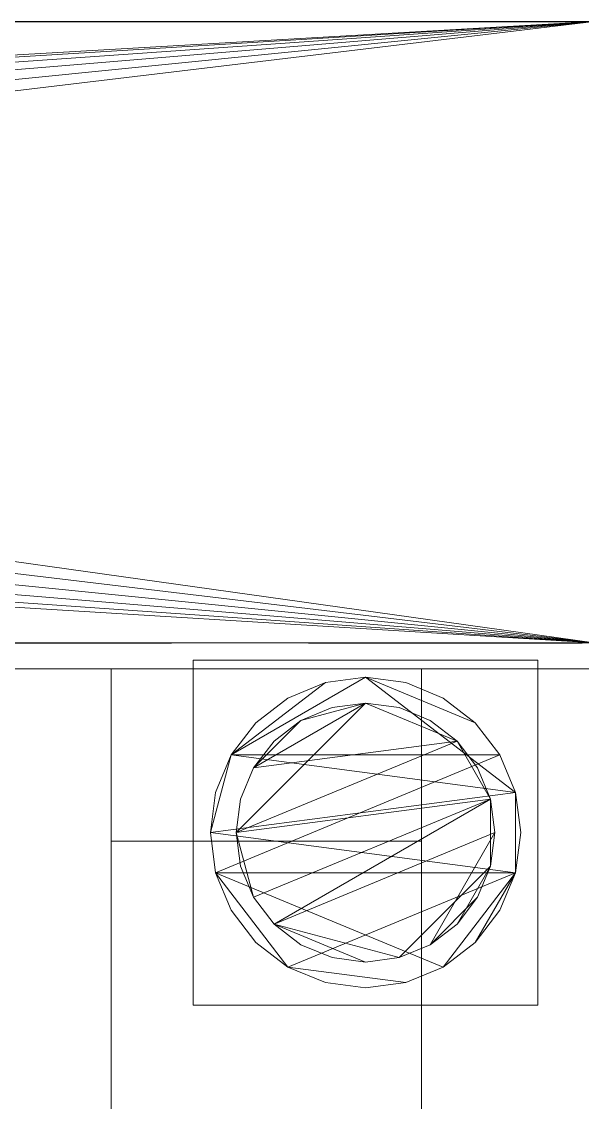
# Model space of a CAD drawing. Extents: x -225 to 1905, y -1183 to 75.
# Drawn here: x 1610.6 to 1675.7, y -130.3 to -5 of the extents above; entities that cross this region are included whole.
import ezdxf

# ---------------------------------------------------------------- set-up
doc = ezdxf.new("R2010")
doc.units = 0
doc.linetypes.add('NASCOSTA', pattern=[9.525, 6.35, -3.175])
for name, color, linetype in [('IQ_200_2D', 1, 'Continuous'), ('IQ_200_3D', 1, 'Continuous'), ('IQ_204_2D', 7, 'Continuous'), ('IQ_204_3D', 7, 'Continuous')]:
    doc.layers.add(name, color=color, linetype=linetype)

# ---------------------------------------------------------------- blocks, each defined once
blk = doc.blocks.new('NMPWDRE5_INT')
at = {"layer": 'IQ_200_2D'}
blk.add_line((0, -5), (560, -5), dxfattribs=at)
at = {"layer": 'IQ_204_2D', "linetype": 'NASCOSTA', "ltscale": 5}
blk.add_line((0, -77), (560, -77), dxfattribs=at)
at = {"layer": 'IQ_200_3D', "lineweight": 9}
mesh = blk.add_polyface(dxfattribs=at)
corners = [(560, -737, 1493), (0, -737, 1493), (0, -5, 1493), (560, -5, 1493)]
mesh.append_faces([[corners[k] for k in face] for face in [(0, 1, 2, 3)]])
mesh = blk.add_polyface(dxfattribs=at)
corners = [(560, -5, 1493), (0, -5, 1493), (0, -5, 1785), (560, -5, 1785)]
mesh.append_faces([[corners[k] for k in face] for face in [(0, 1, 2, 3)]])
mesh = blk.add_polyface(dxfattribs=at)
corners = [(560, -5, 1785), (0, -5, 1785), (0, -737, 1785), (560, -737, 1785)]
mesh.append_faces([[corners[k] for k in face] for face in [(0, 1, 2, 3)]])
mesh = blk.add_polyface(dxfattribs=at)
corners = [(3, -5, 1493), (557, -5, 1493), (557, -5, 188), (3, -5, 188)]
mesh.append_faces([[corners[k] for k in face] for face in [(0, 1, 2, 3)]])
mesh = blk.add_polyface(dxfattribs=at)
corners = [(3, -737, 1493), (557, -737, 1493), (557, -5, 1493), (3, -5, 1493)]
mesh.append_faces([[corners[k] for k in face] for face in [(0, 1, 2, 3)]])
mesh = blk.add_polyface(dxfattribs=at)
corners = [(3, -77, 188), (3, -5, 188), (557, -5, 188), (557, -77, 188), (300, -41, 188), (299.32, -35.82, 188), (297.32, -31, 188), (294.14, -26.86, 188), (290, -23.68, 188), (285.18, -21.68, 188), (280, -21, 188), (274.82, -21.68, 188), (270, -23.68, 188), (265.86, -26.86, 188), (262.68, -31, 188), (260.68, -35.82, 188), (260, -41, 188), (260.68, -46.18, 188), (262.68, -51, 188), (265.86, -55.14, 188), (270, -58.32, 188), (274.82, -60.32, 188), (280, -61, 188), (285.18, -60.32, 188), (290, -58.32, 188), (294.14, -55.14, 188), (297.32, -51, 188), (299.32, -46.18, 188)]
mesh.append_faces([[corners[k] for k in face] for face in [(26, 3, 25), (18, 0, 17), (13, 1, 12)]], dxfattribs={"vtx0": -1, "vtx1": -1})
mesh.append_faces([[corners[k] for k in face] for face in [(3, 26, 27), (3, 27, 4), (2, 5, 6), (2, 9, 10), (0, 18, 19), (1, 13, 14)]], dxfattribs={"vtx0": -1, "vtx2": -1})
mesh.append_faces([[corners[k] for k in face] for face in [(24, 25, 3), (23, 24, 3), (6, 7, 2), (8, 9, 2), (7, 8, 2), (20, 21, 0), (19, 20, 0), (21, 22, 0), (11, 12, 1), (14, 15, 1), (15, 16, 1)]], dxfattribs={"vtx1": -1, "vtx2": -1})
mesh.append_faces([[corners[k] for k in face] for face in [(22, 23, 3, 0), (4, 5, 2, 3), (16, 17, 0, 1), (10, 11, 1, 2)]], dxfattribs={"vtx1": -1, "vtx3": -1})
mesh = blk.add_polyface(dxfattribs=at)
corners = [(3, -77, 150), (557, -77, 150), (557, -737, 150), (3, -737, 150)]
mesh.append_faces([[corners[k] for k in face] for face in [(0, 1, 2, 3)]])
mesh = blk.add_polyface(dxfattribs=at)
corners = [(3, -77, 188), (557, -77, 188), (557, -77, 150), (3, -77, 150)]
mesh.append_faces([[corners[k] for k in face] for face in [(0, 1, 2, 3)]])
mesh = blk.add_polyface(dxfattribs=at)
corners = [(3, -720, 710), (557, -720, 710), (557, -80, 710), (3, -80, 710)]
mesh.append_faces([[corners[k] for k in face] for face in [(0, 1, 2, 3)]])
mesh = blk.add_polyface(dxfattribs=at)
corners = [(3, -80, 1443), (557, -80, 1443), (557, -720, 1443), (3, -720, 1443)]
mesh.append_faces([[corners[k] for k in face] for face in [(0, 1, 2, 3)]])
mesh = blk.add_polyface(dxfattribs=at)
corners = [(3, -80, 710), (557, -80, 710), (557, -80, 1443), (3, -80, 1443)]
mesh.append_faces([[corners[k] for k in face] for face in [(0, 1, 2, 3)]])
at = {"layer": 'IQ_204_3D', "lineweight": 9}
mesh = blk.add_polyface(dxfattribs=at)
corners = [(501, -720, 956.99), (501, -671.94, 929.24), (501, -671.94, 928.4), (501, -674.53, 928.06), (501, -676.94, 927.06), (501, -679.02, 925.47), (501, -680.61, 923.4), (501, -681.6, 920.99), (501, -681.94, 918.4), (501, -681.6, 915.81), (501, -680.61, 913.4), (501, -679.02, 911.33), (501, -676.94, 909.74), (501, -674.53, 908.74), (501, -671.94, 908.4), (501, -671.94, 907.55), (501, -720, 879.81), (501, -100, 956.99), (501, -80, 956.99), (501, -80, 879.81), (501, -100, 879.81), (501, -148.06, 907.55), (501, -148.06, 908.4), (501, -145.47, 908.74), (501, -143.06, 909.74), (501, -140.98, 911.33), (501, -139.39, 913.4), (501, -138.4, 915.81), (501, -138.06, 918.4), (501, -138.4, 920.99), (501, -139.39, 923.4), (501, -140.98, 925.47), (501, -143.06, 927.06), (501, -145.47, 928.06), (501, -148.06, 928.4), (501, -148.06, 929.24)]
mesh.append_faces([[corners[k] for k in face] for face in [(20, 17, 18, 19)]], dxfattribs={"vtx0": -1})
mesh.append_faces([[corners[k] for k in face] for face in [(6, 0, 5), (13, 16, 12), (31, 17, 30), (28, 20, 27), (27, 20, 26), (26, 20, 25), (24, 20, 23)]], dxfattribs={"vtx0": -1, "vtx1": -1})
mesh.append_faces([[corners[k] for k in face] for face in [(0, 6, 7), (0, 3, 4), (8, 16, 0, 7), (16, 9, 10)]], dxfattribs={"vtx0": -1, "vtx2": -1})
mesh.append_faces([[corners[k] for k in face] for face in [(4, 5, 0), (8, 9, 16), (11, 12, 16), (10, 11, 16), (32, 33, 17), (31, 32, 17), (29, 30, 17), (24, 25, 20)]], dxfattribs={"vtx1": -1, "vtx2": -1})
mesh.append_faces([[corners[k] for k in face] for face in [(28, 29, 17, 20)]], dxfattribs={"vtx1": -1, "vtx2": -1, "vtx3": -1})
mesh.append_faces([[corners[k] for k in face] for face in [(1, 2, 3, 0), (21, 22, 23, 20)]], dxfattribs={"vtx2": -1})
mesh.append_faces([[corners[k] for k in face] for face in [(13, 14, 15, 16), (33, 34, 35, 17)]], dxfattribs={"vtx3": -1})
mesh = blk.add_polyface(dxfattribs=at)
corners = [(501, -100, 956.99), (537, -100, 956.99), (537, -80, 956.99), (501, -80, 956.99)]
mesh.append_faces([[corners[k] for k in face] for face in [(0, 1, 2, 3)]])
mesh = blk.add_polyface(dxfattribs=at)
corners = [(501, -80, 956.99), (537, -80, 956.99), (537, -80, 879.81), (501, -80, 879.81)]
mesh.append_faces([[corners[k] for k in face] for face in [(0, 1, 2, 3)]])
mesh = blk.add_polyface(dxfattribs=at)
corners = [(501, -80, 879.81), (537, -80, 879.81), (537, -100, 879.81), (501, -100, 879.81)]
mesh.append_faces([[corners[k] for k in face] for face in [(0, 1, 2, 3)]])
mesh = blk.add_polyface(dxfattribs=at)
corners = [(510.5, -79, 150), (510.5, -119, 150), (550.5, -119, 150), (550.5, -79, 150)]
mesh.append_faces([[corners[k] for k in face] for face in [(0, 1, 2, 3)]])
mesh = blk.add_polyface(dxfattribs=at)
corners = [(550.5, -119, 60), (510.5, -119, 60), (510.5, -79, 60), (550.5, -79, 60)]
mesh.append_faces([[corners[k] for k in face] for face in [(0, 1, 2, 3)]])
mesh = blk.add_polyface(dxfattribs=at)
corners = [(550.5, -79, 150), (550.5, -79, 60), (510.5, -79, 60), (510.5, -79, 150)]
mesh.append_faces([[corners[k] for k in face] for face in [(0, 1, 2, 3)]])
mesh = blk.add_polyface(dxfattribs=at)
corners = [(510.5, -79, 150), (510.5, -79, 60), (510.5, -119, 60), (510.5, -119, 150)]
mesh.append_faces([[corners[k] for k in face] for face in [(0, 1, 2, 3)]])
mesh = blk.add_polyface(dxfattribs=at)
corners = [(537, -720, 956.99), (537, -720, 879.81), (537, -671.94, 907.55), (537, -671.94, 908.4), (537, -669.72, 908.65), (537, -667.6, 909.39), (537, -665.71, 910.58), (537, -664.13, 912.16), (537, -662.94, 914.06), (537, -662.2, 916.17), (537, -661.94, 918.4), (537, -662.29, 920.99), (537, -663.28, 923.4), (537, -664.87, 925.47), (537, -666.94, 927.06), (537, -669.36, 928.06), (537, -671.94, 928.4), (537, -671.94, 929.24), (537, -100, 956.99), (537, -148.06, 929.24), (537, -148.06, 928.4), (537, -150.28, 928.15), (537, -152.4, 927.41), (537, -154.29, 926.22), (537, -155.87, 924.63), (537, -157.06, 922.74), (537, -157.8, 920.63), (537, -158.06, 918.4), (537, -157.71, 915.81), (537, -156.72, 913.4), (537, -155.13, 911.33), (537, -153.06, 909.74), (537, -150.64, 908.74), (537, -148.06, 908.4), (537, -148.06, 907.55), (537, -100, 879.81), (537, -80, 879.81), (537, -80, 956.99)]
mesh.append_faces([[corners[k] for k in face] for face in [(12, 8, 11)]], dxfattribs={"vtx0": -1, "vtx1": -1})
mesh.append_faces([[corners[k] for k in face] for face in [(5, 14, 15, 4), (4, 15, 16, 3), (31, 22, 23, 30), (32, 21, 22, 31), (33, 20, 21, 32)]], dxfattribs={"vtx0": -1, "vtx2": -1})
mesh.append_faces([[corners[k] for k in face] for face in [(37, 18, 35, 36), (27, 28, 26)]], dxfattribs={"vtx1": -1})
mesh.append_faces([[corners[k] for k in face] for face in [(5, 6, 14), (23, 24, 30)]], dxfattribs={"vtx1": -1, "vtx2": -1})
mesh.append_faces([[corners[k] for k in face] for face in [(12, 13, 7, 8), (13, 14, 6, 7), (24, 25, 29, 30), (25, 26, 28, 29)]], dxfattribs={"vtx1": -1, "vtx3": -1})
mesh.append_faces([[corners[k] for k in face] for face in [(9, 10, 11, 8), (1, 2, 3, 0)]], dxfattribs={"vtx2": -1})
mesh.append_faces([[corners[k] for k in face] for face in [(16, 17, 0, 3), (18, 19, 20, 33), (33, 34, 35, 18)]], dxfattribs={"vtx2": -1, "vtx3": -1})
mesh = blk.add_polyface(dxfattribs=at)
corners = [(550.5, -119, 150), (550.5, -119, 60), (550.5, -79, 60), (550.5, -79, 150)]
mesh.append_faces([[corners[k] for k in face] for face in [(0, 1, 2, 3)]])
mesh = blk.add_polyface(dxfattribs=at)
corners = [(512.5, -99, 5), (513.11, -103.66, 5), (514.91, -108, 5), (517.77, -111.73, 5), (521.5, -114.59, 5), (525.84, -116.39, 5), (530.5, -117, 5), (535.16, -116.39, 5), (539.5, -114.59, 5), (543.23, -111.73, 5), (546.09, -108, 5), (547.89, -103.66, 5), (548.5, -99, 5), (547.89, -94.34, 5), (546.09, -90, 5), (543.23, -86.27, 5), (539.5, -83.41, 5), (535.16, -81.61, 5), (530.5, -81, 5), (525.84, -81.61, 5), (521.5, -83.41, 5), (517.77, -86.27, 5), (514.91, -90, 5), (513.11, -94.34, 5)]
mesh.append_faces([[corners[k] for k in face] for face in [(11, 8, 9, 10)]], dxfattribs={"vtx0": -1})
mesh.append_faces([[corners[k] for k in face] for face in [(4, 7, 8, 11), (11, 0, 1, 4), (13, 18, 19, 22)]], dxfattribs={"vtx0": -1, "vtx2": -1, "vtx3": -1})
mesh.append_faces([[corners[k] for k in face] for face in [(0, 11, 12, 13)]], dxfattribs={"vtx0": -1, "vtx3": -1})
mesh.append_faces([[corners[k] for k in face] for face in [(2, 3, 4, 1), (16, 17, 18, 15)]], dxfattribs={"vtx2": -1})
mesh.append_faces([[corners[k] for k in face] for face in [(13, 14, 15, 18), (22, 23, 0, 13)]], dxfattribs={"vtx2": -1, "vtx3": -1})
mesh.append_faces([[corners[k] for k in face] for face in [(4, 5, 6, 7), (19, 20, 21, 22)]], dxfattribs={"vtx3": -1})
mesh = blk.add_polyface(dxfattribs=at)
corners = [(512.5, -99), (513.11, -94.34), (514.91, -90), (517.77, -86.27), (521.5, -83.41), (525.84, -81.61), (530.5, -81), (535.16, -81.61), (539.5, -83.41), (543.23, -86.27), (546.09, -90), (547.89, -94.34), (548.5, -99), (547.89, -103.66), (546.09, -108), (543.23, -111.73), (539.5, -114.59), (535.16, -116.39), (530.5, -117), (525.84, -116.39), (521.5, -114.59), (517.77, -111.73), (514.91, -108), (513.11, -103.66)]
mesh.append_faces([[corners[k] for k in face] for face in [(2, 0, 1), (15, 13, 14), (13, 11, 12)]], dxfattribs={"vtx0": -1})
mesh.append_faces([[corners[k] for k in face] for face in [(16, 23, 13, 15)]], dxfattribs={"vtx0": -1, "vtx1": -1, "vtx2": -1})
mesh.append_faces([[corners[k] for k in face] for face in [(2, 10, 23, 0)]], dxfattribs={"vtx0": -1, "vtx1": -1, "vtx3": -1})
mesh.append_faces([[corners[k] for k in face] for face in [(2, 5, 6)]], dxfattribs={"vtx0": -1, "vtx2": -1})
mesh.append_faces([[corners[k] for k in face] for face in [(23, 10, 11, 13), (23, 16, 17, 20)]], dxfattribs={"vtx0": -1, "vtx2": -1, "vtx3": -1})
mesh.append_faces([[corners[k] for k in face] for face in [(9, 10, 2, 6)]], dxfattribs={"vtx1": -1, "vtx2": -1, "vtx3": -1})
mesh.append_faces([[corners[k] for k in face] for face in [(3, 4, 5, 2), (18, 19, 20, 17)]], dxfattribs={"vtx2": -1})
mesh.append_faces([[corners[k] for k in face] for face in [(6, 7, 8, 9), (20, 21, 22, 23)]], dxfattribs={"vtx3": -1})
mesh = blk.add_polyface(dxfattribs=at)
corners = [(512.5, -99, 5), (513.11, -94.34, 5), (514.91, -90, 5), (517.77, -86.27, 5), (521.5, -83.41, 5), (525.84, -81.61, 5), (530.5, -81, 5), (535.16, -81.61, 5), (539.5, -83.41, 5), (543.23, -86.27, 5), (546.09, -90, 5), (547.89, -94.34, 5), (548.5, -99, 5), (548.5, -99), (547.89, -94.34), (546.09, -90), (543.23, -86.27), (539.5, -83.41), (535.16, -81.61), (530.5, -81), (525.84, -81.61), (521.5, -83.41), (517.77, -86.27), (514.91, -90), (513.11, -94.34), (512.5, -99)]
mesh.append_faces([[corners[k] for k in face] for face in [(13, 14, 11, 12), (0, 1, 24, 25)]], dxfattribs={"vtx1": -1})
mesh.append_faces([[corners[k] for k in face] for face in [(14, 15, 10, 11), (16, 17, 8, 9), (15, 16, 9, 10), (17, 18, 7, 8), (6, 7, 18, 19), (19, 20, 5, 6), (20, 21, 4, 5), (22, 23, 2, 3), (21, 22, 3, 4), (23, 24, 1, 2)]], dxfattribs={"vtx1": -1, "vtx3": -1})
mesh = blk.add_polyface(dxfattribs=at)
corners = [(515.5, -99, 60), (516.01, -102.88, 60), (517.51, -106.5, 60), (519.89, -109.61, 60), (523, -111.99, 60), (526.62, -113.49, 60), (530.5, -114, 60), (534.38, -113.49, 60), (538, -111.99, 60), (541.11, -109.61, 60), (543.49, -106.5, 60), (544.99, -102.88, 60), (545.5, -99, 60), (544.99, -95.12, 60), (543.49, -91.5, 60), (541.11, -88.39, 60), (538, -86.01, 60), (534.38, -84.51, 60), (530.5, -84, 60), (526.62, -84.51, 60), (523, -86.01, 60), (519.89, -88.39, 60), (517.51, -91.5, 60), (516.01, -95.12, 60)]
mesh.append_faces([[corners[k] for k in face] for face in [(10, 8, 9), (22, 20, 21)]], dxfattribs={"vtx0": -1})
mesh.append_faces([[corners[k] for k in face] for face in [(7, 3, 6)]], dxfattribs={"vtx0": -1, "vtx1": -1})
mesh.append_faces([[corners[k] for k in face] for face in [(22, 15, 18, 20)]], dxfattribs={"vtx0": -1, "vtx1": -1, "vtx2": -1, "vtx3": -1})
mesh.append_faces([[corners[k] for k in face] for face in [(13, 2, 3, 12)]], dxfattribs={"vtx0": -1, "vtx2": -1})
mesh.append_faces([[corners[k] for k in face] for face in [(3, 7, 8, 12)]], dxfattribs={"vtx0": -1, "vtx2": -1, "vtx3": -1})
mesh.append_faces([[corners[k] for k in face] for face in [(17, 18, 15, 16), (19, 20, 18)]], dxfattribs={"vtx1": -1})
mesh.append_faces([[corners[k] for k in face] for face in [(11, 12, 8, 10)]], dxfattribs={"vtx1": -1, "vtx2": -1})
mesh.append_faces([[corners[k] for k in face] for face in [(4, 5, 6, 3)]], dxfattribs={"vtx2": -1})
mesh.append_faces([[corners[k] for k in face] for face in [(0, 1, 2, 13), (13, 14, 15, 0), (22, 23, 0, 15)]], dxfattribs={"vtx2": -1, "vtx3": -1})
mesh = blk.add_polyface(dxfattribs=at)
corners = [(515.5, -99, 5), (516.01, -95.12, 5), (517.51, -91.5, 5), (519.89, -88.39, 5), (523, -86.01, 5), (526.62, -84.51, 5), (530.5, -84, 5), (534.38, -84.51, 5), (538, -86.01, 5), (541.11, -88.39, 5), (543.49, -91.5, 5), (544.99, -95.12, 5), (545.5, -99, 5), (544.99, -102.88, 5), (543.49, -106.5, 5), (541.11, -109.61, 5), (538, -111.99, 5), (534.38, -113.49, 5), (530.5, -114, 5), (526.62, -113.49, 5), (523, -111.99, 5), (519.89, -109.61, 5), (517.51, -106.5, 5), (516.01, -102.88, 5)]
mesh.append_faces([[corners[k] for k in face] for face in [(9, 6, 7, 8), (4, 2, 3), (15, 13, 14)]], dxfattribs={"vtx0": -1})
mesh.append_faces([[corners[k] for k in face] for face in [(18, 21, 17)]], dxfattribs={"vtx0": -1, "vtx1": -1})
mesh.append_faces([[corners[k] for k in face] for face in [(22, 0, 11, 21)]], dxfattribs={"vtx0": -1, "vtx1": -1, "vtx2": -1})
mesh.append_faces([[corners[k] for k in face] for face in [(0, 6, 9, 11), (21, 11, 13, 17)]], dxfattribs={"vtx0": -1, "vtx1": -1, "vtx2": -1, "vtx3": -1})
mesh.append_faces([[corners[k] for k in face] for face in [(23, 0, 22), (12, 13, 11)]], dxfattribs={"vtx1": -1})
mesh.append_faces([[corners[k] for k in face] for face in [(16, 17, 13, 15)]], dxfattribs={"vtx1": -1, "vtx2": -1})
mesh.append_faces([[corners[k] for k in face] for face in [(9, 10, 11)]], dxfattribs={"vtx2": -1})
mesh.append_faces([[corners[k] for k in face] for face in [(4, 5, 6, 2), (0, 1, 2, 6)]], dxfattribs={"vtx2": -1, "vtx3": -1})
mesh.append_faces([[corners[k] for k in face] for face in [(18, 19, 20, 21)]], dxfattribs={"vtx3": -1})
mesh = blk.add_polyface(dxfattribs=at)
corners = [(515.5, -99, 60), (516.01, -95.12, 60), (517.51, -91.5, 60), (519.89, -88.39, 60), (523, -86.01, 60), (526.62, -84.51, 60), (530.5, -84, 60), (534.38, -84.51, 60), (538, -86.01, 60), (541.11, -88.39, 60), (543.49, -91.5, 60), (544.99, -95.12, 60), (545.5, -99, 60), (545.5, -99, 5), (544.99, -95.12, 5), (543.49, -91.5, 5), (541.11, -88.39, 5), (538, -86.01, 5), (534.38, -84.51, 5), (530.5, -84, 5), (526.62, -84.51, 5), (523, -86.01, 5), (519.89, -88.39, 5), (517.51, -91.5, 5), (516.01, -95.12, 5), (515.5, -99, 5)]
mesh.append_faces([[corners[k] for k in face] for face in [(1, 24, 25, 0)]], dxfattribs={"vtx0": -1})
mesh.append_faces([[corners[k] for k in face] for face in [(8, 17, 18, 7), (7, 18, 19, 6), (16, 9, 10, 15), (9, 16, 17, 8), (5, 20, 21, 4), (4, 21, 22, 3), (2, 23, 24, 1), (3, 22, 23, 2), (20, 5, 6, 19)]], dxfattribs={"vtx0": -1, "vtx2": -1})
mesh.append_faces([[corners[k] for k in face] for face in [(13, 14, 11, 12)]], dxfattribs={"vtx1": -1})
mesh.append_faces([[corners[k] for k in face] for face in [(14, 15, 10, 11)]], dxfattribs={"vtx1": -1, "vtx3": -1})
mesh = blk.add_polyface(dxfattribs=at)
corners = [(501, -100, 879.81), (537, -100, 879.81), (537, -148.06, 907.55), (501, -148.06, 907.55)]
mesh.append_faces([[corners[k] for k in face] for face in [(0, 1, 2, 3)]])
mesh = blk.add_polyface(dxfattribs=at)
corners = [(501, -148.06, 929.24), (537, -148.06, 929.24), (537, -100, 956.99), (501, -100, 956.99)]
mesh.append_faces([[corners[k] for k in face] for face in [(0, 1, 2, 3)]])
mesh = blk.add_polyface(dxfattribs=at)
corners = [(548.5, -99, 5), (547.89, -103.66, 5), (546.09, -108, 5), (543.23, -111.73, 5), (539.5, -114.59, 5), (535.16, -116.39, 5), (530.5, -117, 5), (525.84, -116.39, 5), (521.5, -114.59, 5), (517.77, -111.73, 5), (514.91, -108, 5), (513.11, -103.66, 5), (512.5, -99, 5), (512.5, -99), (513.11, -103.66), (514.91, -108), (517.77, -111.73), (521.5, -114.59), (525.84, -116.39), (530.5, -117), (535.16, -116.39), (539.5, -114.59), (543.23, -111.73), (546.09, -108), (547.89, -103.66), (548.5, -99)]
mesh.append_faces([[corners[k] for k in face] for face in [(13, 14, 11, 12), (0, 1, 24, 25)]], dxfattribs={"vtx1": -1})
mesh.append_faces([[corners[k] for k in face] for face in [(14, 15, 10, 11), (16, 17, 8, 9), (15, 16, 9, 10), (17, 18, 7, 8), (6, 7, 18, 19), (19, 20, 5, 6), (20, 21, 4, 5), (22, 23, 2, 3), (21, 22, 3, 4), (23, 24, 1, 2)]], dxfattribs={"vtx1": -1, "vtx3": -1})
mesh = blk.add_polyface(dxfattribs=at)
corners = [(545.5, -99, 60), (544.99, -102.88, 60), (543.49, -106.5, 60), (541.11, -109.61, 60), (538, -111.99, 60), (534.38, -113.49, 60), (530.5, -114, 60), (526.62, -113.49, 60), (523, -111.99, 60), (519.89, -109.61, 60), (517.51, -106.5, 60), (516.01, -102.88, 60), (515.5, -99, 60), (515.5, -99, 5), (516.01, -102.88, 5), (517.51, -106.5, 5), (519.89, -109.61, 5), (523, -111.99, 5), (526.62, -113.49, 5), (530.5, -114, 5), (534.38, -113.49, 5), (538, -111.99, 5), (541.11, -109.61, 5), (543.49, -106.5, 5), (544.99, -102.88, 5), (545.5, -99, 5)]
mesh.append_faces([[corners[k] for k in face] for face in [(1, 24, 25, 0)]], dxfattribs={"vtx0": -1})
mesh.append_faces([[corners[k] for k in face] for face in [(11, 14, 15, 10), (10, 15, 16, 9), (8, 17, 18, 7), (9, 16, 17, 8), (7, 18, 19, 6), (5, 20, 21, 4), (4, 21, 22, 3), (2, 23, 24, 1), (3, 22, 23, 2), (20, 5, 6, 19)]], dxfattribs={"vtx0": -1, "vtx2": -1})
mesh.append_faces([[corners[k] for k in face] for face in [(12, 13, 14, 11)]], dxfattribs={"vtx2": -1})
mesh = blk.add_polyface(dxfattribs=at)
corners = [(510.5, -119, 150), (510.5, -119, 60), (550.5, -119, 60), (550.5, -119, 150)]
mesh.append_faces([[corners[k] for k in face] for face in [(0, 1, 2, 3)]])

msp = doc.modelspace()

# ---------------------------------------------------------------- block references
msp.add_blockref('NMPWDRE5_INT', (1120, 0))

doc.saveas('drawing.dxf')
